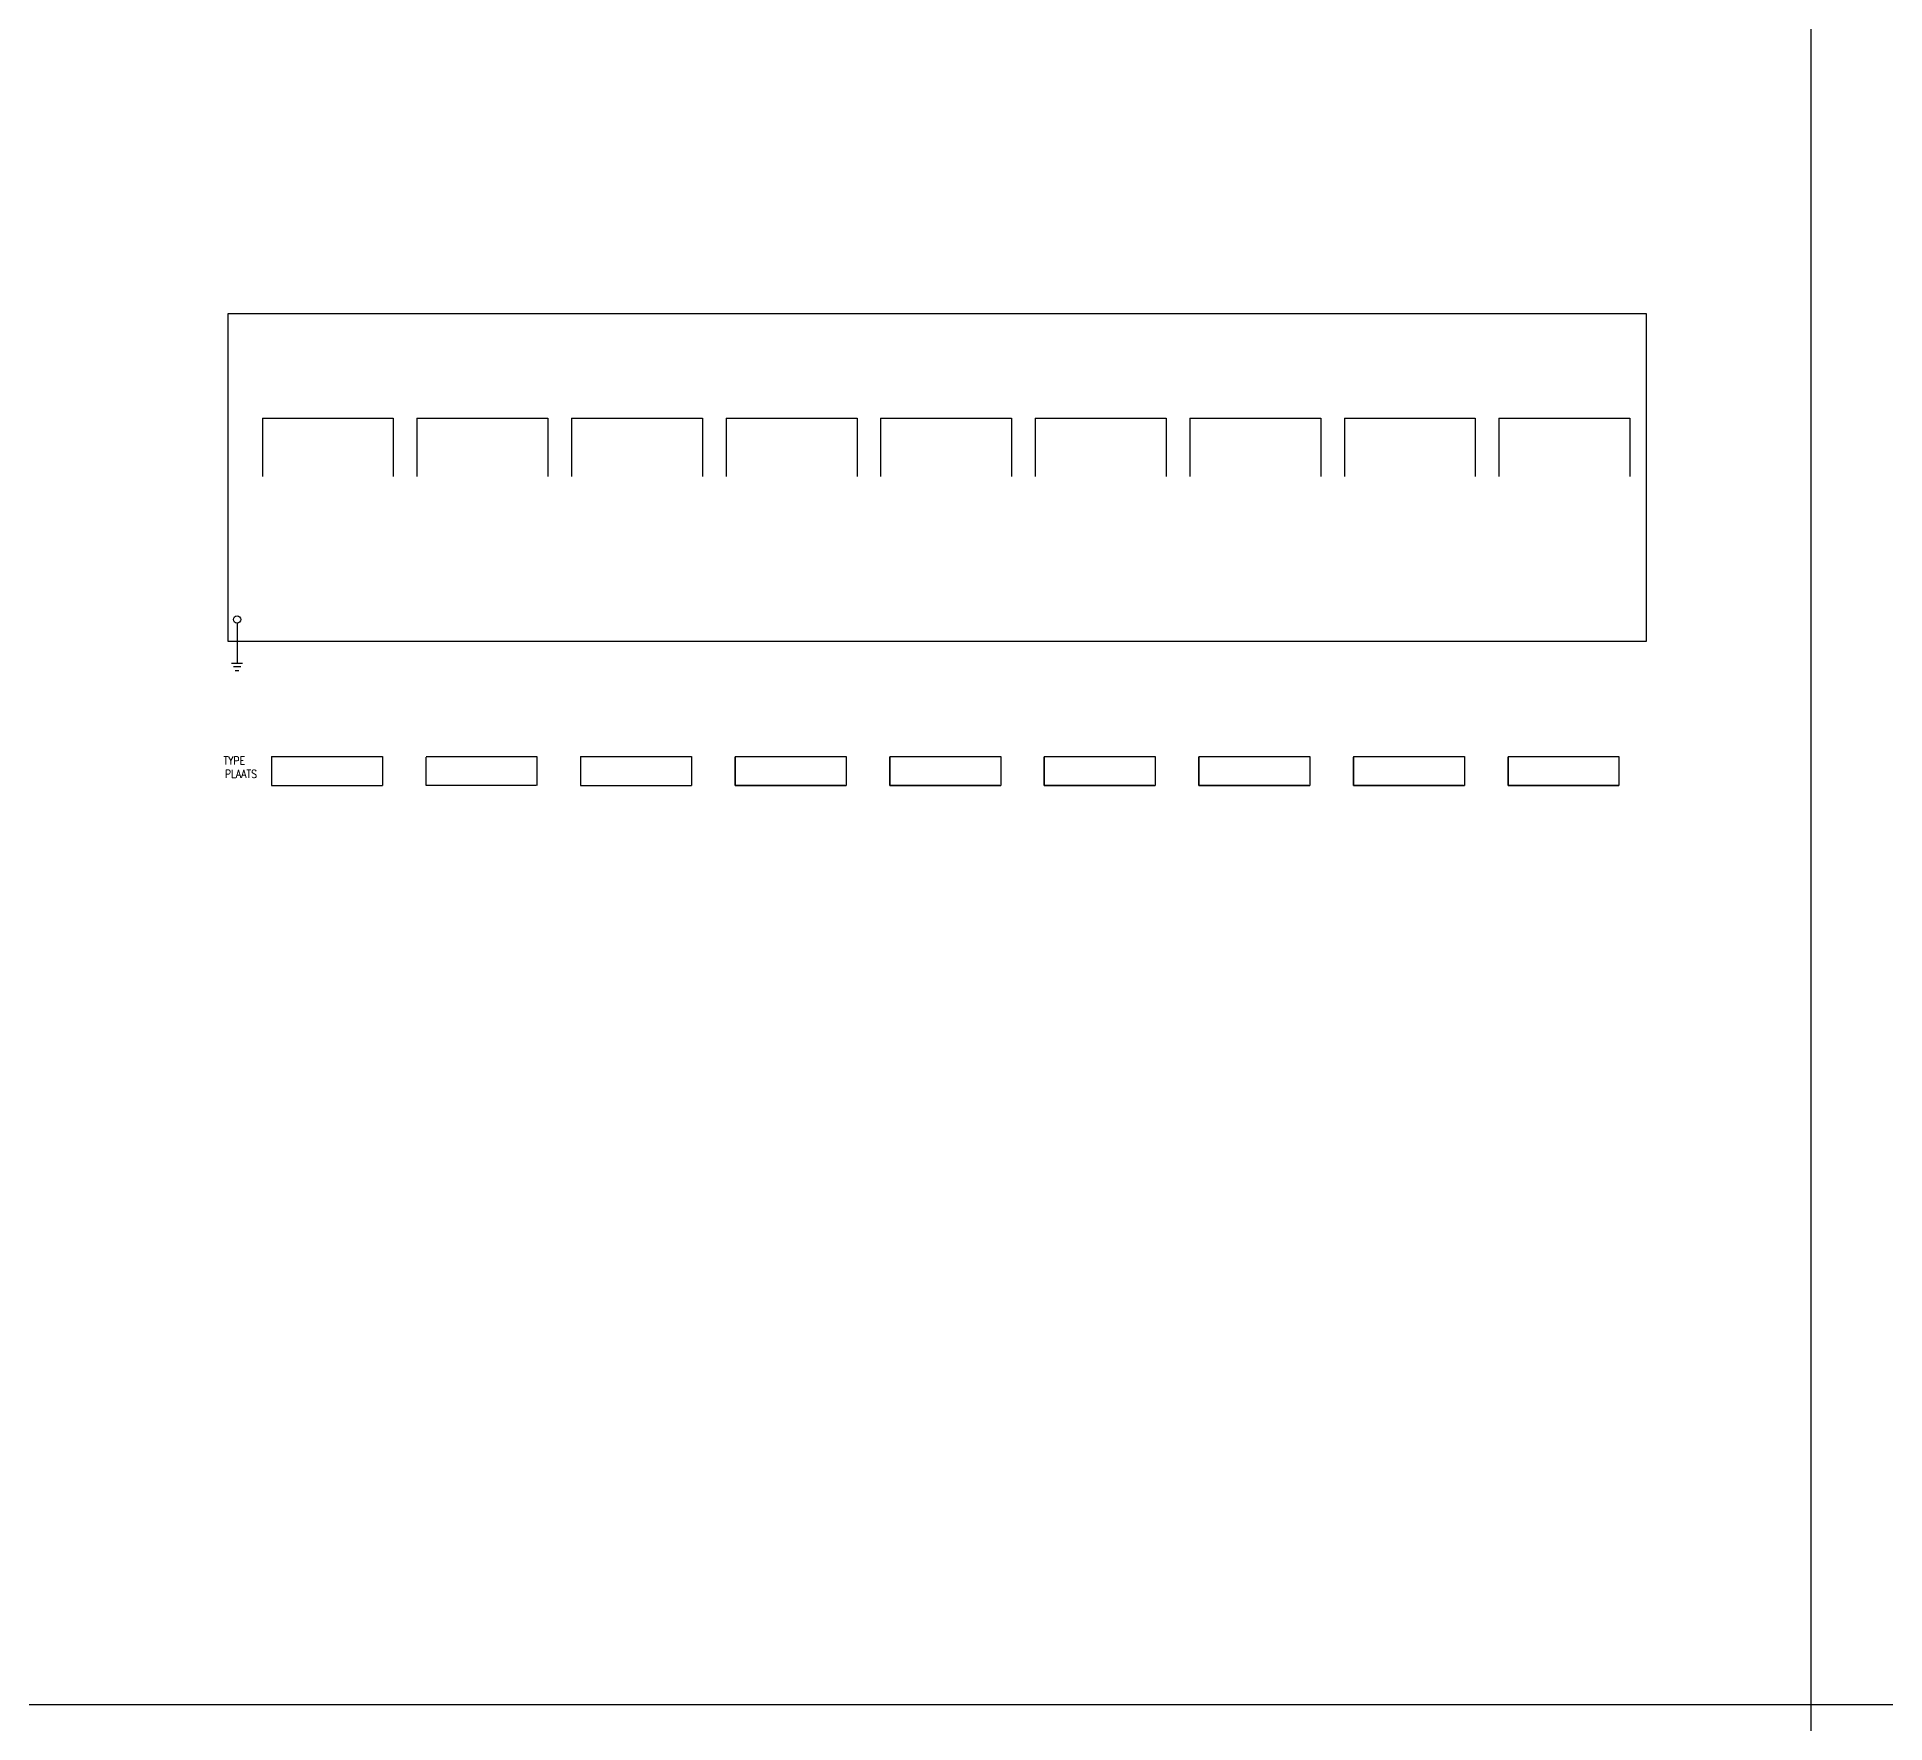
# Model space of a CAD drawing. Extents: x -7 to 200, y -18 to 300.
# Drawn here: x 112.76 to 125.51, y 172.37 to 184 of the extents above; entities that cross this region are included whole.
import ezdxf

# ---------------------------------------------------------------- set-up
doc = ezdxf.new("R2010")
doc.units = 0
doc.header["$LTSCALE"] = 4
doc.header["$MEASUREMENT"] = 0
doc.layers.get('0').update_dxf_attribs({"linetype": 'CONTINUOUS'})
for name, color, linetype in [('1', 7, 'CONTINUOUS'), ('30', 8, 'CONTINUOUS'), ('5', 2, 'CONTINUOUS'), ('GRID', 9, 'CONTINUOUS'), ('SYMB', 7, 'CONTINUOUS')]:
    doc.layers.add(name, color=color, linetype=linetype)
doc.styles.add('ROMANS', font='ROMANS', dxfattribs={"width": 0.85})
doc.styles.get("Standard").update_dxf_attribs({"font": 'simplex'})

# ---------------------------------------------------------------- blocks, each defined once
blk = doc.blocks.new('VPARACK')
at = {"layer": '1'}
for p, q in [((22.5, 209), (58.5, 209)), ((22.5, 209), (22.5, 193.02)), ((58.5, 209), (58.5, 193.02)), ((65, 209), (101, 209)), ((65, 209), (65, 193.02)), ((101, 209), (101, 193.02)), ((107.5, 209), (143.5, 209)), ((107.5, 209), (107.5, 193.02)), ((143.5, 209), (143.5, 193.02)), ((150, 209), (186, 209)), ((150, 209), (150, 193.02)), ((186, 209), (186, 193.02)), ((192.5, 209), (228.5, 209)), ((192.5, 209), (192.5, 193.02)), ((228.5, 209), (228.5, 193.02)), ((235, 209), (271, 209)), ((235, 209), (235, 193.02)), ((271, 209), (271, 193.02)), ((277.5, 209), (313.5, 209)), ((277.5, 209), (277.5, 193.02)), ((313.5, 209), (313.5, 193.02)), ((320, 209), (356, 209)), ((320, 209), (320, 193.02)), ((356, 209), (356, 193.02)), ((362.5, 209), (398.5, 209)), ((362.5, 209), (362.5, 193.02)), ((398.5, 209), (398.5, 193.02)), ((235, 207.08), (235, 195)), ((271, 207.08), (271, 195)), ((277.5, 207.08), (277.5, 195)), ((313.5, 207.08), (313.5, 195)), ((320, 207.19), (320, 195)), ((356, 207.19), (356, 195)), ((15.54, 152.69), (15.54, 144.69)), ((15.54, 144.69), (15.54, 141.69)), ((14.04, 141.69), (17.04, 141.69)), ((16.54, 140.69), (14.54, 140.69)), ((15.04, 139.69), (16.04, 139.69)), ((25, 116), (55.5, 116)), ((25, 116), (25, 108)), ((55.5, 116), (55.5, 108)), ((67.5, 116), (98, 116)), ((67.5, 108), (67.5, 115.82)), ((98, 116), (98, 108)), ((110, 116), (140.5, 116)), ((110, 116), (110, 108)), ((140.5, 116), (140.5, 108)), ((152.5, 116), (183, 116)), ((152.5, 116), (183, 116)), ((152.5, 116), (152.5, 108)), ((152.5, 116), (152.5, 108)), ((152.5, 108), (152.5, 115.82)), ((183, 116), (183, 108)), ((183, 116), (183, 108)), ((195, 116), (225.5, 116)), ((195, 116), (225.5, 116)), ((195, 116), (195, 108)), ((195, 116), (195, 108)), ((195, 108), (195, 115.82)), ((225.5, 116), (225.5, 108)), ((225.5, 116), (225.5, 108)), ((237.5, 116), (268, 116)), ((237.5, 116), (268, 116)), ((237.5, 116), (237.5, 108)), ((237.5, 116), (237.5, 108)), ((237.5, 108), (237.5, 115.82)), ((268, 116), (268, 108)), ((268, 116), (268, 108)), ((280, 116), (310.5, 116)), ((280, 116), (310.5, 116)), ((280, 116), (280, 108)), ((280, 116), (280, 108)), ((280, 108), (280, 115.82)), ((310.5, 116), (310.5, 108)), ((310.5, 116), (310.5, 108)), ((322.5, 116), (353, 116)), ((322.5, 116), (353, 116)), ((322.5, 116), (322.5, 108)), ((322.5, 116), (322.5, 108)), ((322.5, 108), (322.5, 115.82)), ((353, 116), (353, 108)), ((353, 116), (353, 108)), ((365, 116), (395.5, 116)), ((365, 116), (395.5, 116)), ((365, 116), (365, 108)), ((365, 116), (365, 108)), ((365, 108), (365, 115.82)), ((395.5, 116), (395.5, 108)), ((395.5, 116), (395.5, 108)), ((25, 108), (55.5, 108)), ((97.75, 108), (67.5, 108)), ((110, 108), (140.5, 108)), ((182.75, 108), (152.5, 108)), ((152.5, 108), (183, 108)), ((152.5, 108), (183, 108)), ((195, 108), (225.5, 108)), ((195, 108), (225.5, 108)), ((225.25, 108), (195, 108)), ((267.75, 108), (237.5, 108)), ((237.5, 108), (268, 108)), ((237.5, 108), (268, 108)), ((280, 108), (310.5, 108)), ((280, 108), (310.5, 108)), ((310.25, 108), (280, 108)), ((352.75, 108), (322.5, 108)), ((322.5, 108), (353, 108)), ((322.5, 108), (353, 108)), ((365, 108), (395.5, 108)), ((365, 108), (395.5, 108)), ((395.25, 108), (365, 108))]:
    blk.add_line(p, q, dxfattribs=at)
blk.add_circle((15.54, 153.69), 1, dxfattribs=at)
at = {"layer": '5', "color": 30}
for p, q in [((403.04, 237.69), (13.04, 237.69)), ((13.04, 237.69), (13.04, 147.69)), ((403.04, 147.69), (403.04, 237.69)), ((13.04, 147.69), (403.04, 147.69))]:
    blk.add_line(p, q, dxfattribs=at)
at = {"flags": 1}
blk.add_attdef('SYMBTYPE', (0, 0), '', height=0.2, dxfattribs=at)
at = {"layer": '1', "style": 'ROMANS', "width": 0.85}
blk.add_attdef('PE', (17.01, 154.84), '', height=2.2, dxfattribs=at)
at = {"layer": '30', "width": 0.85}
for s, p in [('TYPE', (11.8, 113.77)), ('PLAATS', (12.19, 110.13))]:
    blk.add_text(s, height=2.2, dxfattribs=at).set_placement(p)
for tag, p in [('RACK', (15.54, 231.69)), ('MODEL', (15.54, 228.69))]:
    blk.add_attdef(tag, p, '', height=2.2, dxfattribs=at)

msp = doc.modelspace()

# ---------------------------------------------------------------- linework, layer by layer
at = {"layer": 'GRID', "linetype": 'CONTINUOUS'}
for p, q in [((125, 72.5), (125, 285)), ((0, 172.5), (187.5, 172.5))]:
    msp.add_line(p, q, dxfattribs=at)

# ---------------------------------------------------------------- block references
at = {"layer": 'SYMB', "linetype": 'CONTINUOUS', "xscale": 0.025093116581247, "yscale": 0.025093116581247, "zscale": 0.025093116581247}
msp.add_blockref('VPARACK', (113.75, 176.128), dxfattribs=at)

doc.saveas('drawing.dxf')
